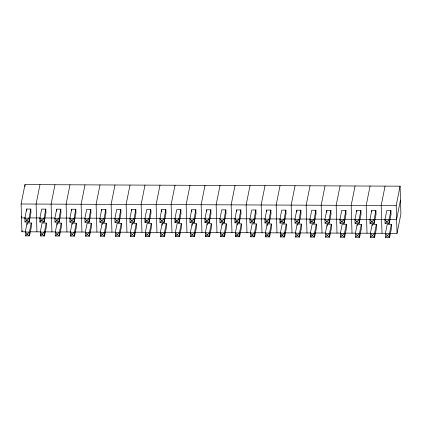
<?xml version="1.0" encoding="UTF-8"?>
<svg xmlns="http://www.w3.org/2000/svg" width="422" height="422" viewBox="0 0 422 422"><rect width="100%" height="100%" fill="white"/><g stroke="black" fill="none" stroke-linecap="round" stroke-linejoin="round"><path stroke-width="0.63" d="M25.842 231.799L21.928 231.783L21.1 203.995L24.972 184.609L400.072 186.165L400.9 213.959L397.028 233.34L389.849 233.308M21.775 216.597L21.517 217.889L25.431 217.905M21.928 231.783L22.187 230.491M26.686 209.048L24.866 218.153L24.982 221.983L29.113 221.998L30.933 212.894L30.822 209.064L26.686 209.048L26.744 210.963M27.098 222.943L25.283 232.047L25.394 235.877L29.529 235.898L31.349 226.793L31.233 222.964L27.098 222.943L27.156 224.857M30.822 209.064L29.002 218.174L29.113 221.998L26.924 220.421L24.866 218.153L29.002 218.174L24.982 221.983M31.233 222.964L29.413 232.068L29.529 235.898L27.335 234.315L25.283 232.047L29.413 232.068L25.394 235.877M39.979 184.672L36.102 204.058L36.936 231.847M40.348 220.226L39.984 222.046L44.12 222.062L45.94 212.957L45.824 209.127L41.688 209.112L39.868 218.216L39.984 222.046L44.004 218.232L45.824 209.127M40.765 234.12L40.401 235.94L44.532 235.956L46.351 226.851L46.241 223.022L42.105 223.006L40.285 232.111L40.401 235.94L44.421 232.126L46.241 223.022M54.981 184.736L51.109 204.116L51.938 231.91M56.69 209.175L54.876 218.279L54.987 222.109L59.122 222.125L60.942 213.02L60.826 209.191L56.69 209.175L56.748 211.09M57.107 223.069L55.287 232.174L55.403 236.003L59.539 236.019L61.359 226.915L61.243 223.085L57.107 223.069L57.165 224.984M60.826 209.191L59.006 218.295L59.122 222.125L56.928 220.542L54.876 218.279L59.006 218.295L54.987 222.109M61.243 223.085L59.423 232.19L59.539 236.019L57.345 234.437L55.287 232.174L59.423 232.19L55.403 236.003M69.983 184.799L66.112 204.179L66.94 231.973M71.698 209.238L69.878 218.343L69.994 222.172L74.124 222.188L75.944 213.084L75.833 209.254L71.698 209.238L71.735 210.515M70.237 220.954L69.994 222.172L74.014 218.359L75.833 209.254M72.109 223.132L70.295 232.237L70.405 236.067L74.541 236.083L76.361 226.978L76.245 223.148L72.109 223.132L72.151 224.409M70.648 234.854L70.405 236.067L74.425 232.253L76.245 223.148M84.991 184.862L81.114 204.243L81.947 232.031M90.835 209.317L89.016 218.422L89.132 222.252L84.996 222.23L84.88 218.401L86.7 209.296L90.835 209.317L90.952 213.147L89.132 222.252L86.937 220.669L84.88 218.401L89.016 218.422L84.996 222.23M91.252 223.212L89.432 232.316L89.543 236.146L85.413 236.13L85.297 232.3L87.117 223.196L91.252 223.212L91.363 227.041L89.543 236.146L87.354 234.563L85.297 232.3L89.432 232.316L85.413 236.13M99.993 184.92L96.121 204.306L96.949 232.095M101.702 209.359L99.887 218.464L99.998 222.294L104.134 222.31L105.954 213.205L105.838 209.375L101.702 209.359L101.744 210.636M100.241 221.081L99.998 222.294L104.018 218.48L105.838 209.375M102.119 223.254L100.299 232.358L100.415 236.188L104.55 236.209L106.37 227.105L106.254 223.275L102.119 223.254L102.156 224.53M100.658 234.975L100.415 236.188L104.434 232.38L106.254 223.275M114.995 184.984L111.123 204.369L111.951 232.158M120.845 209.439L119.025 218.543L119.136 222.373L115.006 222.357L114.889 218.527L116.709 209.423L120.845 209.439L120.956 213.268L119.136 222.373L116.947 220.79L114.889 218.527L119.025 218.543L115.006 222.357M121.256 223.333L119.437 232.438L119.553 236.267L115.417 236.251L115.306 232.422L117.121 223.317L121.256 223.333L121.372 227.163L119.553 236.267L117.358 234.69L115.306 232.422L119.437 232.438L115.417 236.251M130.002 185.047L126.125 204.427L126.959 232.221M131.711 209.486L129.892 218.591L130.008 222.42L134.143 222.436L135.963 213.332L135.847 209.502L131.711 209.486L131.748 210.763M132.128 223.38L130.308 232.485L130.424 236.315L134.555 236.331L136.375 227.226L136.264 223.396L132.128 223.38L132.165 224.657M130.667 235.101L130.424 236.315L134.444 232.501L136.264 223.396M135.847 209.502L134.027 218.607L134.143 222.436L131.949 220.854L129.892 218.591L134.027 218.607L130.008 222.42M145.004 185.11L141.133 204.491L141.961 232.279M145.374 220.659L145.01 222.484L149.145 222.499L150.965 213.395L150.849 209.565L146.714 209.544L144.899 218.654L145.01 222.484L149.029 218.67L150.849 209.565M145.79 234.553L145.426 236.378L149.562 236.394L151.382 227.289L151.266 223.46L147.13 223.444L145.31 232.548L145.426 236.378L149.446 232.564L151.266 223.46M160.007 185.174L156.135 204.554L156.963 232.343M161.721 209.607L159.901 218.712L160.017 222.542L164.147 222.563L165.967 213.453L165.857 209.628L161.721 209.607L161.779 211.522M162.132 223.502L160.318 232.612L160.429 236.436L164.564 236.457L166.384 227.352L166.268 223.523L162.132 223.502L162.19 225.417M165.857 209.628L164.037 218.733L164.147 222.563L161.958 220.98L159.901 218.712L164.037 218.733L160.017 222.542M166.268 223.523L164.448 232.627L164.564 236.457L162.37 234.875L160.318 232.612L164.448 232.627L160.429 236.436M175.014 185.232L171.137 204.617L171.97 232.406M175.383 220.785L175.019 222.605L179.155 222.621L180.975 213.516L180.859 209.687L176.723 209.671L174.903 218.775L175.019 222.605L179.039 218.791L180.859 209.687M175.8 234.679L175.436 236.499L179.566 236.52L181.386 227.411L181.275 223.581L177.14 223.565L175.32 232.67L175.436 236.499L179.455 232.691L181.275 223.581M190.016 185.295L186.144 204.675L186.972 232.469M191.725 209.734L189.911 218.839L190.021 222.668L194.157 222.684L195.977 213.579L195.861 209.75L191.725 209.734L191.783 211.649M192.142 223.628L190.322 232.733L190.438 236.563L194.574 236.578L196.394 227.474L196.277 223.644L192.142 223.628L192.2 225.543M195.861 209.75L194.041 218.854L194.157 222.684L191.963 221.102L189.911 218.839L194.041 218.854L190.021 222.668M196.277 223.644L194.458 232.749L194.574 236.578L192.379 235.001L190.322 232.733L194.458 232.749L190.438 236.563M205.018 185.358L201.146 204.739L201.974 232.533M206.733 209.797L204.913 218.902L205.029 222.732L209.159 222.747L210.979 213.643L210.868 209.813L206.733 209.797L206.769 211.074M205.271 221.518L205.029 222.732L209.048 218.918L210.868 209.813M207.144 223.692L205.329 232.796L205.44 236.626L209.576 236.642L211.396 227.537L211.28 223.707L207.144 223.692L207.186 224.968M205.683 235.413L205.44 236.626L209.46 232.812L211.28 223.707M220.026 185.422L216.148 204.802L216.982 232.591M222.151 223.755L220.331 232.86L220.448 236.689L224.578 236.705L226.398 227.6L226.287 223.771L222.151 223.755L222.188 225.031M225.87 209.876L224.05 218.981L224.166 222.811L220.031 222.79L219.915 218.96L221.735 209.855L225.87 209.876L225.986 213.706L224.166 222.811L221.972 221.228L219.915 218.96L224.05 218.981L220.031 222.79M226.287 223.771L224.467 232.875L224.578 236.705L222.389 235.123L220.331 232.86L224.467 232.875L220.448 236.689M235.028 185.48L231.156 204.865L231.984 232.654M236.737 209.919L234.922 219.023L235.033 222.853L239.168 222.869L240.988 213.764L240.872 209.934L236.737 209.919L236.779 211.195M235.276 221.64L235.033 222.853L239.052 219.044L240.872 209.934M237.153 223.813L235.334 232.918L235.45 236.747L239.585 236.768L241.405 227.664L241.289 223.834L237.153 223.813L237.19 225.09M235.692 235.534L235.45 236.747L239.469 232.939L241.289 223.834M250.03 185.543L246.158 204.928L246.986 232.717M255.88 209.998L254.06 219.102L254.171 222.932L250.04 222.916L249.924 219.087L251.744 209.982L255.88 209.998L255.99 213.827L254.171 222.932L251.981 221.35L249.924 219.087L254.06 219.102L250.04 222.916M256.291 223.892L254.471 232.997L254.587 236.826L250.452 236.811L250.341 232.981L252.156 223.876L256.291 223.892L256.407 227.722L254.587 236.826L252.393 235.249L250.341 232.981L254.471 232.997L250.452 236.811M265.037 185.606L261.16 204.987L261.993 232.78M266.746 210.045L264.926 219.15L265.042 222.98L269.178 222.995L270.998 213.891L270.882 210.061L266.746 210.045L266.783 211.322M265.285 221.766L265.042 222.98L269.062 219.166L270.882 210.061M267.163 223.94L265.343 233.044L265.459 236.874L269.589 236.89L271.409 227.785L271.299 223.955L267.163 223.94L267.221 225.854M265.702 235.661L265.459 236.874L269.479 233.06L271.299 223.955M280.039 185.669L276.167 205.05L276.996 232.844M280.408 221.218L280.044 223.043L284.18 223.059L286 213.954L285.884 210.124L281.748 210.109L279.934 219.213L280.044 223.043L284.064 219.229L285.884 210.124M280.825 235.117L280.461 236.937L284.597 236.953L286.417 227.848L286.301 224.019L282.165 224.003L280.345 233.108L280.461 236.937L284.481 233.123L286.301 224.019M295.041 185.733L291.169 205.113L291.998 232.902M296.756 210.167L294.936 219.271L295.052 223.101L299.182 223.122L301.002 214.017L300.891 210.188L296.756 210.167L296.814 212.081M297.167 224.066L295.353 233.171L295.463 237L299.599 237.016L301.419 227.912L301.303 224.082L297.167 224.066L297.209 225.343M300.891 210.188L299.071 219.292L299.182 223.122L296.993 221.539L294.936 219.271L299.071 219.292L295.052 223.101M301.303 224.082L299.483 233.187L299.599 237.016L297.404 235.434L295.353 233.171L299.483 233.187L295.463 237M310.049 185.791L306.172 205.176L307.005 232.965M310.418 221.344L310.054 223.164L314.19 223.18L316.009 214.075L315.893 210.246L311.758 210.23L309.938 219.334L310.054 223.164L314.073 219.35L315.893 210.246M310.835 235.239L310.471 237.058L314.601 237.08L316.421 227.975L316.31 224.145L312.174 224.124L310.355 233.229L310.471 237.058L314.49 233.25L316.31 224.145M325.051 185.854L321.179 205.24L322.007 233.028M326.76 210.293L324.945 219.398L325.056 223.227L329.192 223.243L331.012 214.139L330.895 210.309L326.76 210.293L326.818 212.208M327.177 224.188L325.357 233.292L325.473 237.122L329.608 237.138L331.428 228.033L331.312 224.203L327.177 224.188L327.235 226.102M330.895 210.309L329.076 219.414L329.192 223.243L326.997 221.661L324.945 219.398L329.076 219.414L325.056 223.227M331.312 224.203L329.492 233.308L329.608 237.138L327.414 235.56L325.357 233.292L329.492 233.308L325.473 237.122M340.053 185.917L336.181 205.298L337.009 233.092M340.306 222.077L340.063 223.291L344.194 223.307L346.014 214.202L345.903 210.372L341.767 210.356L339.947 219.461L340.063 223.291L344.083 219.477L345.903 210.372M340.718 235.972L340.475 237.185L344.61 237.201L346.43 228.096L346.314 224.267L342.179 224.251L340.364 233.355L340.475 237.185L344.494 233.371L346.314 224.267M355.06 185.981L351.183 205.361L352.017 233.15M356.769 210.414L354.949 219.524L355.066 223.354L359.201 223.37L361.021 214.265L360.905 210.436L356.769 210.414L356.806 211.691M357.186 224.314L355.366 233.419L355.482 237.248L359.613 237.264L361.432 228.16L361.322 224.33L357.186 224.314L357.223 225.591M360.905 210.436L359.085 219.54L359.201 223.37L357.007 221.787L354.949 219.524L359.085 219.54L355.066 223.354M361.322 224.33L359.502 233.435L359.613 237.264L357.423 235.682L355.366 233.419L359.502 233.435L355.482 237.248M370.062 186.044L366.19 205.424L367.019 233.213M371.771 210.478L369.957 219.582L370.068 223.412L374.203 223.433L376.023 214.323L375.907 210.499L371.771 210.478L371.814 211.754M370.31 222.199L370.068 223.412L374.087 219.604L375.907 210.499M372.188 224.372L370.368 233.482L370.484 237.306L374.62 237.328L376.44 228.223L376.324 224.393L372.188 224.372L372.225 225.649M370.727 236.093L370.484 237.306L374.504 233.498L376.324 224.393M385.064 186.102L381.193 205.488L382.021 233.276M390.914 210.557L389.095 219.662L389.205 223.491L385.075 223.475L384.959 219.646L386.779 210.541L390.914 210.557L391.025 214.387L389.205 223.491L387.016 221.914L384.959 219.646L389.095 219.662L385.075 223.475M391.326 224.451L389.506 233.561L389.622 237.391L385.486 237.37L385.376 233.54L387.19 224.435L391.326 224.451L391.442 228.281L389.622 237.391L387.428 235.808L385.376 233.54L389.506 233.561L385.486 237.37M397.028 233.34L396.195 205.546L400.072 186.165M400.483 200.06L396.611 219.445L389.437 219.414M21.1 203.995L396.195 205.546M29.994 217.926L40.433 217.968M44.347 217.984L54.786 218.026M60.003 218.047L70.442 218.09M74.356 218.105L84.79 218.153M89.358 218.169L100.447 218.216M105.015 218.237L115.454 218.279M119.368 218.295L130.456 218.343M135.024 218.359L144.809 218.401M149.372 218.417L160.465 218.464M165.028 218.485L175.468 218.527M179.382 218.543L189.821 218.585M195.038 218.607L205.477 218.649M210.04 218.67L219.825 218.712M224.393 218.728L235.481 218.775M240.049 218.796L249.835 218.833M254.403 218.854L265.491 218.902M270.059 218.918L280.493 218.96M284.407 218.981L295.5 219.023M300.063 219.044L310.502 219.087M314.416 219.102L324.856 219.145M330.073 219.166L340.512 219.213M345.075 219.229L354.86 219.271M360.082 219.292L370.516 219.334M375.084 219.356L384.869 219.393M30.41 231.82L40.85 231.863M44.764 231.878L55.198 231.921M60.42 231.942L70.854 231.989M74.768 232.005L85.207 232.047M89.775 232.063L100.863 232.111M105.431 232.132L115.217 232.169M119.779 232.19L130.873 232.237M135.436 232.253L145.875 232.3M149.789 232.316L160.877 232.358M165.445 232.38L175.884 232.422M179.798 232.438L190.232 232.48M195.455 232.501L205.889 232.548M209.803 232.564L220.242 232.606M225.459 232.627L235.898 232.67M240.466 232.691L250.9 232.733M254.814 232.749L265.907 232.796M270.47 232.812L280.91 232.86M284.824 232.875L295.912 232.918M300.48 232.939L310.919 232.981M314.833 232.997L325.267 233.039M330.489 233.065L340.923 233.108M345.491 233.123L355.277 233.166M360.493 233.187L370.933 233.229M374.847 233.245L385.286 233.292M24.972 184.609L25.03 186.508M44.004 218.232L39.868 218.216L41.926 220.479L44.12 222.062L44.004 218.232M74.014 218.359L69.878 218.343L71.935 220.606L74.124 222.188L74.014 218.359M104.018 218.48L99.887 218.464L101.939 220.732L104.134 222.31L104.018 218.48M149.029 218.67L144.899 218.654L146.951 220.917L149.145 222.499L149.029 218.67M179.039 218.791L174.903 218.775L176.96 221.044L179.155 222.621L179.039 218.791M209.048 218.918L204.913 218.902L206.97 221.165L209.159 222.747L209.048 218.918M239.052 219.044L234.922 219.023L236.974 221.292L239.168 222.869L239.052 219.044M269.062 219.166L264.926 219.15L266.984 221.413L269.178 222.995L269.062 219.166M284.064 219.229L279.934 219.213L281.986 221.476L284.18 223.059L284.064 219.229M314.073 219.35L309.938 219.334L311.995 221.603L314.19 223.18L314.073 219.35M344.083 219.477L339.947 219.461L342.005 221.724L344.194 223.307L344.083 219.477M374.087 219.604L369.957 219.582L372.009 221.851L374.203 223.433L374.087 219.604M44.421 232.126L40.285 232.111L42.342 234.379L44.532 235.956L44.421 232.126M74.425 232.253L70.295 232.237L72.347 234.5L74.541 236.083L74.425 232.253M104.434 232.38L100.299 232.358L102.356 234.627L104.55 236.209L104.434 232.38M134.444 232.501L130.308 232.485L132.366 234.748L134.555 236.331L134.444 232.501M149.446 232.564L145.31 232.548L147.368 234.811L149.562 236.394L149.446 232.564M179.455 232.691L175.32 232.67L177.377 234.938L179.566 236.52L179.455 232.691M209.46 232.812L205.329 232.796L207.381 235.059L209.576 236.642L209.46 232.812M239.469 232.939L235.334 232.918L237.391 235.186L239.585 236.768L239.469 232.939M269.479 233.06L265.343 233.044L267.4 235.307L269.589 236.89L269.479 233.06M284.481 233.123L280.345 233.108L282.402 235.37L284.597 236.953L284.481 233.123M314.49 233.25L310.355 233.229L312.412 235.497L314.601 237.08L314.49 233.25M344.494 233.371L340.364 233.355L342.416 235.618L344.61 237.201L344.494 233.371M374.504 233.498L370.368 233.482L372.426 235.745L374.62 237.328L374.504 233.498"/></g></svg>
